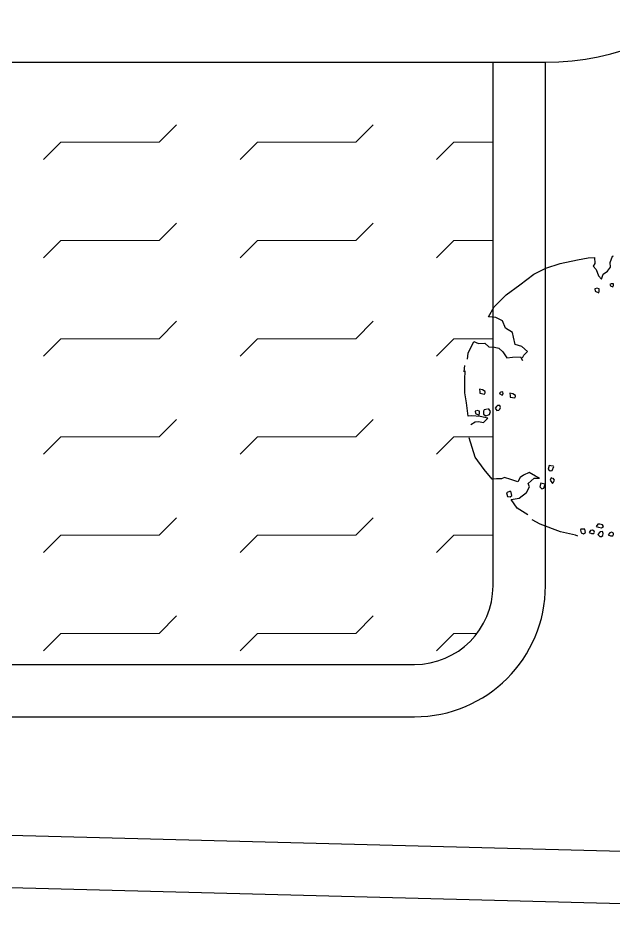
# Model space of a CAD drawing. Header units: inches. Extents: x -7543 to -822, y 102837 to 190349.
# Drawn here: x -837.02539 to -837.01402, y 102837.18746 to 102837.20474 of the extents above; entities that cross this region are included whole.
import ezdxf

# ---------------------------------------------------------------- set-up
doc = ezdxf.new("R2010")
doc.units = ezdxf.units.IN
doc.header["$MEASUREMENT"] = 0
doc.layers.get('0').update_dxf_attribs({"lineweight": 25})
doc.layers.add('BİTKİ', color=96, linetype='Continuous', lineweight=25)
doc.layers.add('SIVA', color=150, linetype='Continuous', lineweight=15)

msp = doc.modelspace()

# ---------------------------------------------------------------- linework, layer by layer
for p, q in [((-837.035322, 102837.203897), (-837.015322, 102837.203897)), ((-837.016322, 102837.193897), (-837.016322, 102837.203897)), ((-837.015322, 102837.193897), (-837.015322, 102837.203897)), ((-837.032822, 102837.192397), (-837.017822, 102837.192397)), ((-837.032822, 102837.191397), (-837.017822, 102837.191397)), ((-837.001109, 102837.188489), (-837.049333, 102837.189758)), ((-837.000098, 102837.187462), (-837.048336, 102837.188731))]:
    msp.add_line(p, q)
for centre, radius in [((-837.015322, 102837.208897), 0.005), ((-837.017822, 102837.193897), 0.0025), ((-837.017822, 102837.193897), 0.0015)]:
    msp.add_arc(centre, radius, 270, 0)
at = {"layer": 'BİTKİ'}
for points in [[(-837.015761, 102837.19825), (-837.015732, 102837.198301), (-837.015666, 102837.198374), (-837.015776, 102837.198464), (-837.015901, 102837.198503), (-837.01593, 102837.198643), (-837.015954, 102837.198734), (-837.016082, 102837.198817), (-837.016142, 102837.198954), (-837.016269, 102837.199018), (-837.01641, 102837.199032), (-837.016302, 102837.199225), (-837.016074, 102837.199456), (-837.015811, 102837.199641), (-837.015546, 102837.19985), (-837.015313, 102837.19996), (-837.01504, 102837.200052), (-837.014714, 102837.20012), (-837.014508, 102837.200159), (-837.014387, 102837.200168), (-837.014378, 102837.200051), (-837.014411, 102837.2), (-837.014352, 102837.199936), (-837.014311, 102837.199817), (-837.014253, 102837.199753), (-837.014224, 102837.199848), (-837.014141, 102837.199903), (-837.014079, 102837.19998), (-837.014085, 102837.200073), (-837.01404, 102837.200193), (-837.014022, 102837.200197)], [(-837.014354, 102837.199571), (-837.014379, 102837.199569), (-837.014376, 102837.19952), (-837.014306, 102837.199491), (-837.014297, 102837.199526), (-837.0143, 102837.199565), (-837.014344, 102837.199581)], [(-837.016807, 102837.198224), (-837.016795, 102837.198341), (-837.016689, 102837.198564), (-837.0166, 102837.198521), (-837.016478, 102837.19853), (-837.016405, 102837.198462), (-837.016297, 102837.198451), (-837.016209, 102837.198432), (-837.016136, 102837.198365), (-837.016059, 102837.198253), (-837.015952, 102837.198261), (-837.015799, 102837.198272), (-837.015758, 102837.198202)], [(-837.016872, 102837.197985), (-837.016864, 102837.198102)], [(-837.016747, 102837.196975), (-837.016665, 102837.19703), (-837.016597, 102837.197035), (-837.016506, 102837.197017), (-837.016425, 102837.197096), (-837.016568, 102837.197129), (-837.016727, 102837.197142), (-837.016795, 102837.197137), (-837.016831, 102837.197393), (-837.016863, 102837.197581), (-837.016863, 102837.197839), (-837.016857, 102837.198005)], [(-837.016636, 102837.197237), (-837.016662, 102837.197235), (-837.016658, 102837.197186), (-837.016588, 102837.197157), (-837.016579, 102837.197192), (-837.016582, 102837.197231), (-837.016626, 102837.197247)], [(-837.016427, 102837.197271), (-837.016491, 102837.197257), (-837.016507, 102837.197231), (-837.016503, 102837.197173), (-837.016457, 102837.197142), (-837.016391, 102837.197171), (-837.01637, 102837.197226), (-837.01641, 102837.197282)], [(-837.015657, 102837.195253), (-837.015865, 102837.195382), (-837.015975, 102837.195547), (-837.015824, 102837.19557), (-837.015682, 102837.195681), (-837.015624, 102837.195788), (-837.015651, 102837.195852), (-837.015536, 102837.195951), (-837.015437, 102837.195953), (-837.015513, 102837.195993), (-837.015636, 102837.19606), (-837.015743, 102837.196013), (-837.015806, 102837.195964), (-837.01585, 102837.195883), (-837.015985, 102837.195928), (-837.016103, 102837.195965), (-837.016158, 102837.195939), (-837.016254, 102837.195942), (-837.016337, 102837.195931), (-837.016492, 102837.19612), (-837.016664, 102837.196352), (-837.016779, 102837.196725)], [(-837.01517, 102837.196179), (-837.015221, 102837.19619), (-837.015251, 102837.196195), (-837.01527, 102837.196123), (-837.01523, 102837.19609), (-837.015193, 102837.196098), (-837.015163, 102837.196176)], [(-837.01519, 102837.195947), (-837.015212, 102837.195959), (-837.015235, 102837.195916), (-837.015191, 102837.195853), (-837.015166, 102837.195878), (-837.015147, 102837.195912), (-837.015176, 102837.19595)], [(-837.015332, 102837.195841), (-837.015383, 102837.195852), (-837.015413, 102837.195858), (-837.015432, 102837.195785), (-837.015393, 102837.195752), (-837.015356, 102837.19576), (-837.015326, 102837.195838)], [(-837.015991, 102837.195704), (-837.01604, 102837.195685), (-837.016067, 102837.195674), (-837.016044, 102837.195602), (-837.015994, 102837.195596), (-837.015967, 102837.195622), (-837.015983, 102837.195704)], [(-837.014703, 102837.194847), (-837.014751, 102837.194862), (-837.015035, 102837.194931), (-837.015421, 102837.195073), (-837.015577, 102837.195159)]]:
    msp.add_lwpolyline(points, dxfattribs=at)
for points in [[(-837.014066, 102837.19966), (-837.014091, 102837.199648), (-837.014082, 102837.199624), (-837.014037, 102837.199603), (-837.014021, 102837.199629), (-837.014023, 102837.199663)], [(-837.016525, 102837.197639), (-837.01658, 102837.19765), (-837.016577, 102837.197602), (-837.016575, 102837.197577), (-837.016487, 102837.197559), (-837.016471, 102837.197585), (-837.016473, 102837.197609)], [(-837.016177, 102837.197596), (-837.016202, 102837.197585), (-837.016193, 102837.197561), (-837.016148, 102837.19754), (-837.016132, 102837.197565), (-837.016134, 102837.197599)], [(-837.015945, 102837.197564), (-837.016, 102837.197575), (-837.015996, 102837.197526), (-837.015995, 102837.197502), (-837.015907, 102837.197484), (-837.015891, 102837.19751), (-837.015893, 102837.197534)], [(-837.016238, 102837.197338), (-837.016255, 102837.197323), (-837.016284, 102837.197286), (-837.016249, 102837.197245), (-837.016213, 102837.197248), (-837.01619, 102837.197269), (-837.016181, 102837.197303), (-837.016195, 102837.197341), (-837.016195, 102837.197341)], [(-837.014285, 102837.195076), (-837.014321, 102837.195073), (-837.014354, 102837.195032), (-837.01431, 102837.195016), (-837.014255, 102837.195005), (-837.014214, 102837.195032), (-837.014234, 102837.195065)], [(-837.014573, 102837.194982), (-837.014648, 102837.194977), (-837.014654, 102837.194957), (-837.014643, 102837.194909), (-837.014599, 102837.194888), (-837.014558, 102837.194915)], [(-837.014424, 102837.194963), (-837.01446, 102837.194951), (-837.014489, 102837.194915), (-837.014445, 102837.194894), (-837.014402, 102837.194897), (-837.014389, 102837.194922), (-837.014391, 102837.194942)], [(-837.014275, 102837.19493), (-837.014292, 102837.194915), (-837.014321, 102837.194878), (-837.014286, 102837.194837), (-837.01425, 102837.19484), (-837.014227, 102837.194861), (-837.014218, 102837.194895), (-837.014232, 102837.194933), (-837.014232, 102837.194933)], [(-837.014059, 102837.194922), (-837.014094, 102837.194909), (-837.014123, 102837.194873), (-837.014079, 102837.194852), (-837.014036, 102837.194855), (-837.014023, 102837.19488), (-837.014025, 102837.1949)]]:
    msp.add_lwpolyline(points, close=True, dxfattribs=at)
at = {"layer": 'SIVA'}
for p, q in [((-837.022693, 102837.202365), (-837.022362, 102837.202697)), ((-837.018943, 102837.202365), (-837.018612, 102837.202697)), ((-837.0249, 102837.202034), (-837.024568, 102837.202365)), ((-837.024568, 102837.202365), (-837.022693, 102837.202365)), ((-837.02115, 102837.202034), (-837.020818, 102837.202365)), ((-837.020818, 102837.202365), (-837.018943, 102837.202365)), ((-837.0174, 102837.202034), (-837.017068, 102837.202365)), ((-837.017068, 102837.202365), (-837.016322, 102837.202365)), ((-837.022693, 102837.20049), (-837.022362, 102837.200822)), ((-837.018943, 102837.20049), (-837.018612, 102837.200822)), ((-837.0249, 102837.200159), (-837.024568, 102837.20049)), ((-837.024568, 102837.20049), (-837.022693, 102837.20049)), ((-837.02115, 102837.200159), (-837.020818, 102837.20049)), ((-837.020818, 102837.20049), (-837.018943, 102837.20049)), ((-837.0174, 102837.200159), (-837.017068, 102837.20049)), ((-837.017068, 102837.20049), (-837.016322, 102837.20049)), ((-837.022693, 102837.198615), (-837.022362, 102837.198947)), ((-837.018943, 102837.198615), (-837.018612, 102837.198947)), ((-837.0249, 102837.198284), (-837.024568, 102837.198615)), ((-837.024568, 102837.198615), (-837.022693, 102837.198615)), ((-837.02115, 102837.198284), (-837.020818, 102837.198615)), ((-837.020818, 102837.198615), (-837.018943, 102837.198615)), ((-837.0174, 102837.198284), (-837.017068, 102837.198615)), ((-837.017068, 102837.198615), (-837.016322, 102837.198615)), ((-837.022693, 102837.19674), (-837.022362, 102837.197072)), ((-837.018943, 102837.19674), (-837.018612, 102837.197072)), ((-837.0249, 102837.196409), (-837.024568, 102837.19674)), ((-837.024568, 102837.19674), (-837.022693, 102837.19674)), ((-837.02115, 102837.196409), (-837.020818, 102837.19674)), ((-837.020818, 102837.19674), (-837.018943, 102837.19674)), ((-837.0174, 102837.196409), (-837.017068, 102837.19674)), ((-837.017068, 102837.19674), (-837.016322, 102837.19674)), ((-837.022693, 102837.194865), (-837.022362, 102837.195197)), ((-837.018943, 102837.194865), (-837.018612, 102837.195197)), ((-837.0249, 102837.194534), (-837.024568, 102837.194865)), ((-837.024568, 102837.194865), (-837.022693, 102837.194865)), ((-837.02115, 102837.194534), (-837.020818, 102837.194865)), ((-837.020818, 102837.194865), (-837.018943, 102837.194865)), ((-837.0174, 102837.194534), (-837.017068, 102837.194865)), ((-837.017068, 102837.194865), (-837.016322, 102837.194865)), ((-837.022693, 102837.19299), (-837.022362, 102837.193322)), ((-837.018943, 102837.19299), (-837.018612, 102837.193322)), ((-837.0249, 102837.192659), (-837.024568, 102837.19299)), ((-837.024568, 102837.19299), (-837.022693, 102837.19299)), ((-837.02115, 102837.192659), (-837.020818, 102837.19299)), ((-837.020818, 102837.19299), (-837.018943, 102837.19299)), ((-837.0174, 102837.192659), (-837.017068, 102837.19299)), ((-837.017068, 102837.19299), (-837.016627, 102837.19299))]:
    msp.add_line(p, q, dxfattribs=at)

doc.saveas('drawing.dxf')
